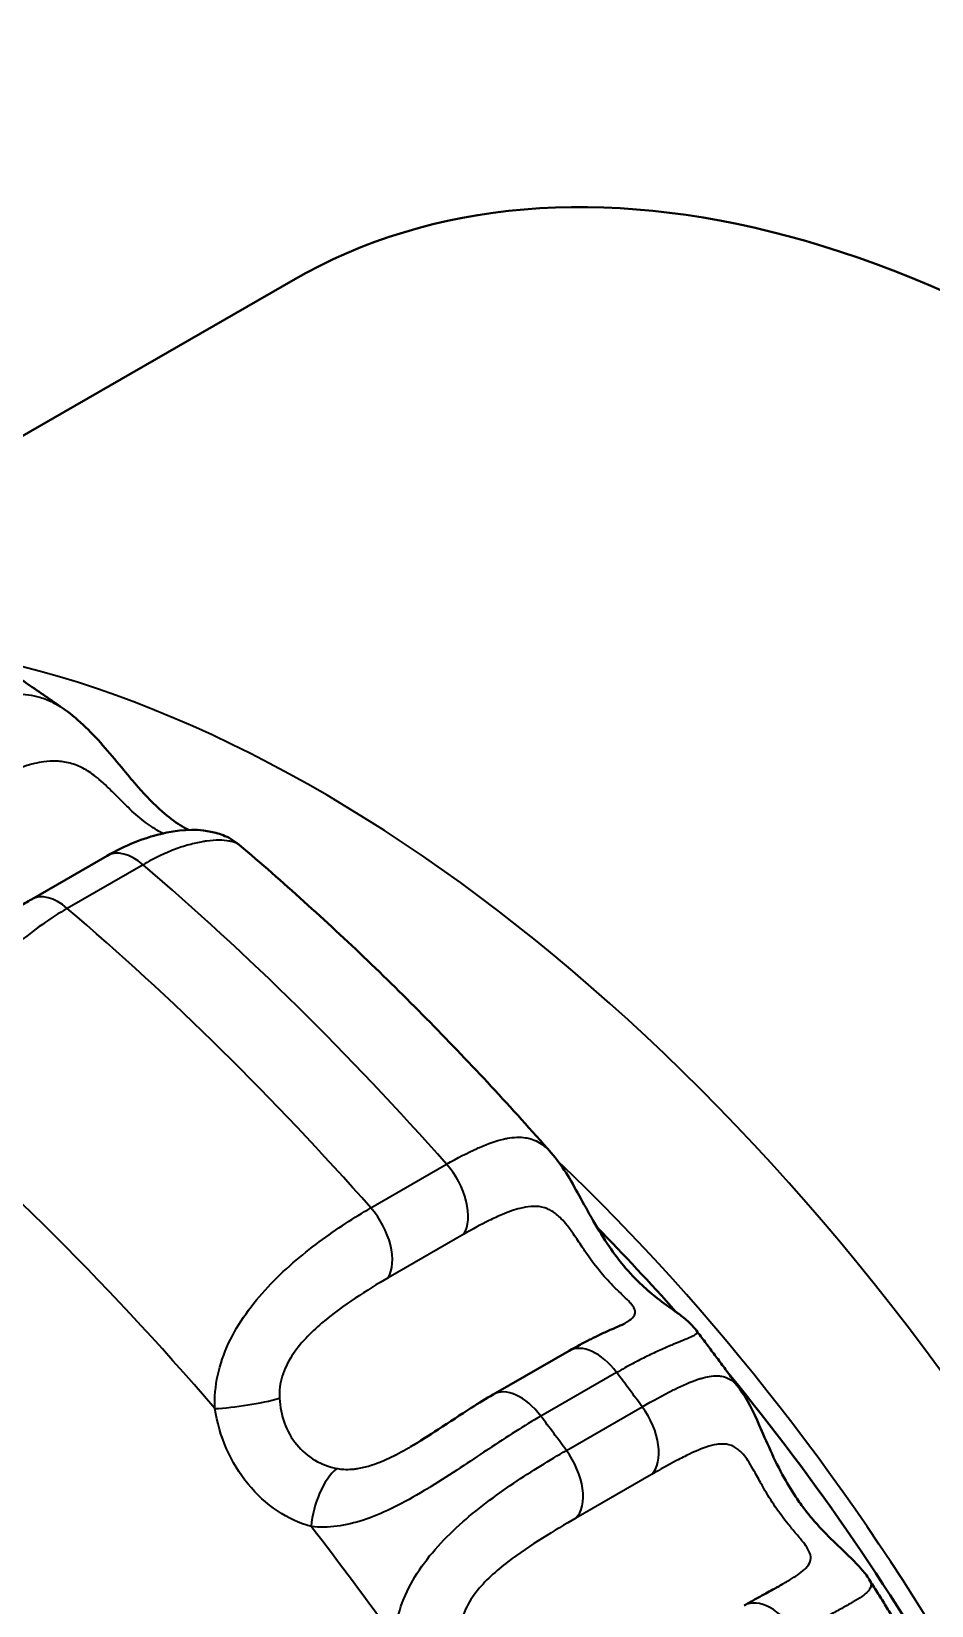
# Model space of a CAD drawing. Header units: millimetres. Extents: x 0 to 3364, y 0 to 2376.
# Drawn here: x 3005 to 3009.18, y 2026.99 to 2034.31 of the extents above; entities that cross this region are included whole.
import ezdxf

# ---------------------------------------------------------------- set-up
doc = ezdxf.new("R2010")
doc.units = ezdxf.units.MM
doc.header["$LTSCALE"] = 4
doc.layers.add('가시적인 것(ISO)', color=3, linetype='Continuous', lineweight=40, true_color=0x00ff00)
doc.layers.add('가시적인 좁은 것(ISO)', color=3, linetype='Continuous', lineweight=35, true_color=0x00ff00)

msp = doc.modelspace()

# ---------------------------------------------------------------- linework, layer by layer
at = {"layer": '가시적인 것(ISO)'}
for p, q in [((3006.2107, 2033.1507), (3003.9807, 2031.8666)), ((3004.995, 2030.2731), (3005.3472, 2030.4759)), ((3007.1408, 2027.9724), (3007.4929, 2028.1752))]:
    msp.add_line(p, q, dxfattribs=at)
for centre, major_axis, ratio, start_param, end_param in [((3009.8287, 2026.868), (3.618, -6.2827), 0.578093, 0, 3.141593), ((3005.472, 2030.2592), (-0.1248, 0.2166), 0.578093, 6.283058, 6.283185), ((3005.1198, 2030.0564), (-0.1248, 0.2166), 0.578093, 0, 0.000039), ((3005.975, 2024.6488), (-3.2936, 5.7194), 0.578093, 5.236486, 5.236498), ((3005.975, 2024.6488), (-3.2936, 5.7195), 0.578093, 5.053549, 5.138463), ((3025.4906, 2034.7259), (6.9015, -26.8608), 0.805647, 4.739896, 4.84954), ((3007.6177, 2027.9586), (-0.1248, 0.2166), 0.578093, 6.283144, 6.283185), ((3005.975, 2024.6488), (-3.2936, 5.7195), 0.578093, 4.400291, 4.994205)]:
    msp.add_ellipse(centre, major_axis=major_axis, ratio=ratio, start_param=start_param, end_param=end_param, dxfattribs=at)
for points, knots in [([(3005.1471, 2031.1565), (3005.1344, 2031.1654), (3005.1217, 2031.1743), (3005.0957, 2031.1925), (3005.0824, 2031.2018), (3005.0557, 2031.2202), (3005.0423, 2031.2294), (3005.0156, 2031.2478), (3005.0022, 2031.2569), (3004.9755, 2031.275), (3004.9621, 2031.2841), (3004.9487, 2031.2931)], [3.03037184, 3.03037184, 3.03037184, 3.03037184, 3.03583115, 3.03583115, 3.04156673, 3.04156673, 3.04730231, 3.04730231, 3.05303789, 3.05303789, 3.05877347, 3.05877347, 3.05877347, 3.05877347]), ([(3005.1491, 2031.1551), (3005.217, 2031.1072), (3005.278, 2031.045), (3005.3664, 2030.9431), (3005.3949, 2030.9085), (3005.446, 2030.8471), (3005.4686, 2030.8203), (3005.5276, 2030.7534), (3005.5657, 2030.7138), (3005.6314, 2030.6557), (3005.6602, 2030.6341), (3005.6997, 2030.609), (3005.7127, 2030.6017), (3005.7244, 2030.5958)], [0, 0, 0, 0, 0.0579787, 0.0579787, 0.08531, 0.08531, 0.1061413, 0.1061413, 0.1390884, 0.1390884, 0.1655744, 0.1655744, 0.1798895, 0.1798895, 0.1798895, 0.1798895]), ([(3005.3472, 2030.4759), (3005.43, 2030.5235), (3005.5147, 2030.5577), (3005.6747, 2030.5962), (3005.748, 2030.6022), (3005.8415, 2030.5855), (3005.8625, 2030.5801), (3005.8971, 2030.5664), (3005.9097, 2030.5604), (3005.9353, 2030.5456), (3005.9484, 2030.5365), (3005.9607, 2030.5261)], [0, 0, 0, 0, 0.0653405, 0.0653405, 0.1316615, 0.1316615, 0.1500385, 0.1500385, 0.1599422, 0.1599422, 0.1702808, 0.1702808, 0.1702808, 0.1702808]), ([(3007.4099, 2029.0953), (3007.3182, 2029.1999), (3007.2253, 2029.3029), (3007.0376, 2029.5052), (3006.9427, 2029.6045), (3006.7511, 2029.7995), (3006.6543, 2029.8951), (3006.4589, 2030.0823), (3006.3604, 2030.174), (3006.1617, 2030.3532), (3006.0616, 2030.4407), (3005.9607, 2030.5261)], [2.6871709, 2.6871709, 2.6871709, 2.6871709, 2.7320806, 2.7320806, 2.7769902, 2.7769902, 2.8218998, 2.8218998, 2.8668095, 2.8668095, 2.9117191, 2.9117191, 2.9117191, 2.9117191]), ([(3004.4269, 2029.8264), (3004.4432, 2029.8357), (3004.4612, 2029.8478), (3004.4983, 2029.875), (3004.5179, 2029.8907), (3004.5657, 2029.9307), (3004.5941, 2029.9561), (3004.6644, 2030.0191), (3004.7062, 2030.0572), (3004.8108, 2030.147), (3004.8746, 2030.1968), (3004.9575, 2030.2508), (3004.9763, 2030.2623), (3004.995, 2030.2731)], [0, 0, 0, 0, 0.0145413, 0.0145413, 0.0299149, 0.0299149, 0.052558, 0.052558, 0.0865697, 0.0865697, 0.1378764, 0.1378764, 0.1527408, 0.1527408, 0.1527408, 0.1527408]), ([(3007.4099, 2029.0953), (3007.4604, 2029.0377), (3007.4991, 2028.9708), (3007.581, 2028.8226), (3007.6269, 2028.7364), (3007.7012, 2028.6281), (3007.7234, 2028.5984), (3007.7743, 2028.5373), (3007.8038, 2028.5064), (3007.8387, 2028.4738), (3007.8457, 2028.4674), (3007.854, 2028.4601), (3007.8553, 2028.459), (3007.8604, 2028.4545), (3007.8643, 2028.4511), (3007.8796, 2028.4382), (3007.8908, 2028.4291), (3007.9328, 2028.3961), (3007.9604, 2028.3771), (3008.0009, 2028.348), (3008.0156, 2028.3373), (3008.0482, 2028.31), (3008.0671, 2028.2921), (3008.0846, 2028.2691)], [0, 0, 0, 0, 0.0568924, 0.0568924, 0.1135674, 0.1135674, 0.1358001, 0.1358001, 0.1634613, 0.1634613, 0.1704742, 0.1704742, 0.1717884, 0.1717884, 0.1757317, 0.1757317, 0.1875772, 0.1875772, 0.2223532, 0.2223532, 0.2423424, 0.2423424, 0.2630851, 0.2630851, 0.2630851, 0.2630851]), ([(3007.493, 2028.1752), (3007.5264, 2028.1945), (3007.559, 2028.212), (3007.5934, 2028.2293), (3007.5971, 2028.2312), (3007.6036, 2028.2345), (3007.6064, 2028.2358), (3007.6112, 2028.2382), (3007.6133, 2028.2392), (3007.6215, 2028.2432), (3007.6275, 2028.2461), (3007.6513, 2028.2575), (3007.6683, 2028.2653), (3007.7017, 2028.2803), (3007.7185, 2028.2875), (3007.7372, 2028.2958), (3007.7426, 2028.2982), (3007.7474, 2028.3005), (3007.7484, 2028.301), (3007.7486, 2028.3011), (3007.7486, 2028.3011), (3007.7486, 2028.3011)], [0, 0, 0, 0, 0.0272655, 0.0272655, 0.03062982, 0.03062982, 0.033153, 0.033153, 0.03504536, 0.03504536, 0.04072331, 0.04072331, 0.05778515, 0.05778515, 0.07731761, 0.07731761, 0.08801468, 0.08801468, 0.09374735, 0.09374735, 0.09419876, 0.09419876, 0.09419876, 0.09419876]), ([(3008.284, 2028.0013), (3008.2709, 2028.0193), (3008.2577, 2028.0373), (3008.2313, 2028.0732), (3008.2181, 2028.0912), (3008.1916, 2028.127), (3008.1783, 2028.1448), (3008.1516, 2028.1805), (3008.1383, 2028.1983), (3008.1115, 2028.2338), (3008.098, 2028.2515), (3008.0846, 2028.2692)], [2.53818669, 2.53818669, 2.53818669, 2.53818669, 2.54523805, 2.54523805, 2.55228942, 2.55228942, 2.55934078, 2.55934078, 2.56639215, 2.56639215, 2.57344351, 2.57344351, 2.57344351, 2.57344351]), ([(3006.755, 2027.729), (3006.7994, 2027.7545), (3006.843, 2027.7826), (3006.9377, 2027.8448), (3006.9891, 2027.8791), (3007.0735, 2027.9325), (3007.1075, 2027.9533), (3007.1408, 2027.9724)], [0, 0, 0, 0, 0.03075638, 0.03075638, 0.06939277, 0.06939277, 0.09654657, 0.09654657, 0.09654657, 0.09654657]), ([(3008.284, 2028.0013), (3008.3221, 2027.949), (3008.3486, 2027.8925), (3008.4089, 2027.7567), (3008.445, 2027.6694), (3008.5107, 2027.5517), (3008.5311, 2027.5184), (3008.5658, 2027.4678), (3008.5795, 2027.4491), (3008.5951, 2027.429), (3008.5968, 2027.4267), (3008.6039, 2027.4177), (3008.6093, 2027.4111), (3008.6308, 2027.385), (3008.647, 2027.3666), (3008.6947, 2027.3153), (3008.7253, 2027.2858), (3008.7884, 2027.226), (3008.8198, 2027.1976), (3008.8631, 2027.1474), (3008.8759, 2027.131), (3008.8877, 2027.1123)], [0, 0, 0, 0, 0.0496526, 0.0496526, 0.1080798, 0.1080798, 0.1310878, 0.1310878, 0.1452181, 0.1452181, 0.1470192, 0.1470192, 0.1524245, 0.1524245, 0.1686922, 0.1686922, 0.2008268, 0.2008268, 0.2413328, 0.2413328, 0.2584946, 0.2584946, 0.2584946, 0.2584946]), ([(3008.3065, 2026.9919), (3008.3137, 2026.996), (3008.3207, 2027), (3008.3329, 2027.007), (3008.3381, 2027.0099), (3008.3442, 2027.0133), (3008.3451, 2027.0138), (3008.3489, 2027.016), (3008.3518, 2027.0176), (3008.3631, 2027.0239), (3008.3714, 2027.0285), (3008.404, 2027.0465), (3008.4269, 2027.059), (3008.4609, 2027.0777), (3008.4736, 2027.0848), (3008.4839, 2027.0907)], [0, 0, 0, 0, 0.00593146, 0.00593146, 0.01037969, 0.01037969, 0.01121364, 0.01121364, 0.01371558, 0.01371558, 0.02122376, 0.02122376, 0.04382998, 0.04382998, 0.05986488, 0.05986488, 0.05986488, 0.05986488]), ([(3009.0681, 2026.8201), (3009.0563, 2026.8397), (3009.0444, 2026.8593), (3009.0206, 2026.8984), (3009.0087, 2026.918), (3008.9847, 2026.957), (3008.9726, 2026.9765), (3008.9485, 2027.0154), (3008.9364, 2027.0348), (3008.9121, 2027.0736), (3008.8999, 2027.093), (3008.8877, 2027.1123)], [2.38956143, 2.38956143, 2.38956143, 2.38956143, 2.39673895, 2.39673895, 2.40391648, 2.40391648, 2.411094, 2.411094, 2.41827153, 2.41827153, 2.42544905, 2.42544905, 2.42544905, 2.42544905])]:
    msp.add_open_spline(points, degree=3, knots=knots, dxfattribs=at)
for points in [[(3005.149, 2031.1551), (3005.149, 2031.1551), (3005.1491, 2031.1551), (3005.1491, 2031.1551)], [(3006.7549, 2027.7289), (3006.755, 2027.7289), (3006.755, 2027.729), (3006.755, 2027.729)], [(3008.4839, 2027.0907), (3008.4845, 2027.0911), (3008.4851, 2027.0914), (3008.4858, 2027.0918)]]:
    msp.add_open_spline(points, degree=3, dxfattribs=at)
at = {"layer": '가시적인 좁은 것(ISO)'}
for p, q in [((3005.5132, 2030.4342), (3005.161, 2030.2314)), ((3006.5717, 2028.8396), (3006.9238, 2029.0424)), ((3007.0042, 2028.7176), (3006.652, 2028.5148)), ((3007.7139, 2028.0746), (3007.3618, 2027.8718)), ((3007.4804, 2027.7126), (3007.8325, 2027.9154)), ((3007.8764, 2027.6009), (3007.5242, 2027.3981))]:
    msp.add_line(p, q, dxfattribs=at)
for centre, major_axis, ratio, start_param, end_param in [((3006.3285, 2024.8524), (-3.618, 6.2827), 0.578093, 3.622711, 5.861333), ((3005.472, 2030.2592), (-0.1248, 0.2166), 0.578093, 5.264404, 6.283058), ((3003.8646, 2023.4335), (-4.9903, 8.6658), 0.578093, 5.052292, 5.264404), ((3005.1198, 2030.0564), (-0.1248, 0.2166), 0.578093, 5.264404, 6.283185), ((3003.5124, 2023.2307), (-4.9903, 8.6658), 0.578093, 5.052292, 5.264404), ((3002.8444, 2022.846), (-4.6549, 8.0834), 0.578093, 5.027095, 5.289601), ((3005.975, 2024.6489), (-3.3684, 5.8494), 0.578093, 5.209573, 5.209577), ((3006.8474, 2028.9022), (0.1248, -0.2166), 0.578093, 0.307846, 1.910699), ((3005.975, 2024.6488), (-3.3685, 5.8494), 0.578093, 4.241071, 5.187199), ((3006.4952, 2028.6994), (0.1248, -0.2166), 0.578093, 0.307846, 1.910699), ((3007.6177, 2027.9586), (-0.1248, 0.2166), 0.578093, 4.924065, 6.283144), ((3003.8646, 2023.4335), (-4.9903, 8.6658), 0.578093, 4.903939, 4.924065), ((3005.9876, 2027.9586), (-0.247, -0.0386), 0.145236, 0.942635, 2.249816), ((3007.2655, 2027.7558), (-0.1248, 0.2166), 0.578093, 4.924065, 6.283198), ((3003.5124, 2023.2307), (-4.9903, 8.6658), 0.578093, 4.903939, 4.924065), ((3007.7333, 2027.8033), (0.1248, -0.2166), 0.578093, 0.159493, 1.762346), ((3007.3812, 2027.6005), (0.1248, -0.2166), 0.578093, 0.159493, 1.762346), ((3006.4312, 2027.4152), (-0.0668, -0.2409), 0.500835, 3.777661, 5.084842), ((3002.8444, 2022.846), (-4.6549, 8.0834), 0.578093, 4.878742, 4.949262), ((3008.4313, 2026.7752), (-0.1248, 0.2166), 0.578093, 4.775712, 6.283185)]:
    msp.add_ellipse(centre, major_axis=major_axis, ratio=ratio, start_param=start_param, end_param=end_param, dxfattribs=at)
for points, knots in [([(3004.6203, 2031.1269), (3004.6706, 2031.1558), (3004.7193, 2031.1786), (3004.7667, 2031.1953), (3004.7707, 2031.1967), (3004.7747, 2031.1981), (3004.7787, 2031.1994), (3004.8219, 2031.2137), (3004.8644, 2031.2226), (3004.9049, 2031.2255), (3004.9124, 2031.226), (3004.9199, 2031.2264), (3004.9272, 2031.2265), (3004.9634, 2031.227), (3004.9985, 2031.2225), (3005.0331, 2031.2124), (3005.0435, 2031.2094), (3005.0539, 2031.2058), (3005.0643, 2031.2017), (3005.0933, 2031.1901), (3005.1213, 2031.1747), (3005.149, 2031.1551)], [0, 0, 0, 0, 0.000420749, 0.000420749, 0.000420749, 0.000456315, 0.000456315, 0.000456315, 0.000841498, 0.000841498, 0.000841498, 0.000912616, 0.000912616, 0.000912616, 0.001262247, 0.001262247, 0.001262247, 0.001368007, 0.001368007, 0.001368007, 0.001664135, 0.001664135, 0.001664135, 0.001664135]), ([(3005.6058, 2030.5795), (3005.6053, 2030.5798), (3005.6049, 2030.58), (3005.6044, 2030.5802), (3005.5985, 2030.5833), (3005.5923, 2030.5867), (3005.5859, 2030.5903), (3005.5643, 2030.6026), (3005.5403, 2030.6184), (3005.5164, 2030.637), (3005.4924, 2030.6557), (3005.4678, 2030.6776), (3005.4435, 2030.7009), (3005.4364, 2030.7078), (3005.4293, 2030.7147), (3005.4223, 2030.7218), (3005.4048, 2030.7391), (3005.3873, 2030.757), (3005.3697, 2030.7745), (3005.3558, 2030.7883), (3005.3418, 2030.8018), (3005.3279, 2030.8144), (3005.316, 2030.8251), (3005.3041, 2030.8352), (3005.2922, 2030.8445), (3005.2726, 2030.8597), (3005.2532, 2030.8724), (3005.2339, 2030.8825), (3005.2249, 2030.8872), (3005.2161, 2030.8913), (3005.2072, 2030.8949), (3005.185, 2030.9039), (3005.1635, 2030.9095), (3005.1421, 2030.9125), (3005.1322, 2030.9139), (3005.1224, 2030.9148), (3005.1125, 2030.9152), (3005.0922, 2030.9161), (3005.0721, 2030.9149), (3005.052, 2030.9122), (3005.0376, 2030.9102), (3005.0232, 2030.9075), (3005.0088, 2030.9041), (3004.9933, 2030.9005), (3004.9776, 2030.896), (3004.9619, 2030.8909), (3004.9401, 2030.8838), (3004.918, 2030.8753), (3004.8959, 2030.8658), (3004.8566, 2030.8489), (3004.817, 2030.8287), (3004.7765, 2030.8054)], [0.001872274, 0.001872274, 0.001872274, 0.001872274, 0.001876825, 0.001876825, 0.001876825, 0.001937842, 0.001937842, 0.001937842, 0.002144943, 0.002144943, 0.002144943, 0.002352493, 0.002352493, 0.002352493, 0.002413061, 0.002413061, 0.002413061, 0.002562512, 0.002562512, 0.002562512, 0.002681179, 0.002681179, 0.002681179, 0.002782454, 0.002782454, 0.002782454, 0.002949297, 0.002949297, 0.002949297, 0.003026246, 0.003026246, 0.003026246, 0.003217414, 0.003217414, 0.003217414, 0.003304937, 0.003304937, 0.003304937, 0.003485532, 0.003485532, 0.003485532, 0.00361485, 0.00361485, 0.00361485, 0.00375365, 0.00375365, 0.00375365, 0.003946637, 0.003946637, 0.003946637, 0.004289886, 0.004289886, 0.004289886, 0.004289886]), ([(3005.9607, 2030.5261), (3005.9592, 2030.5273), (3005.9576, 2030.5285), (3005.9558, 2030.5297), (3005.9493, 2030.5338), (3005.9407, 2030.5375), (3005.93, 2030.5405), (3005.9247, 2030.5419), (3005.9189, 2030.5432), (3005.9127, 2030.5443), (3005.8854, 2030.5489), (3005.8501, 2030.5493), (3005.8087, 2030.5437), (3005.8022, 2030.5429), (3005.7956, 2030.5419), (3005.7888, 2030.5407), (3005.769, 2030.5373), (3005.7482, 2030.5326), (3005.7266, 2030.5266), (3005.7157, 2030.5236), (3005.7047, 2030.5202), (3005.6935, 2030.5165), (3005.6823, 2030.5129), (3005.6708, 2030.5088), (3005.6592, 2030.5044), (3005.636, 2030.4956), (3005.6121, 2030.4853), (3005.5877, 2030.4736), (3005.5633, 2030.4619), (3005.5384, 2030.4487), (3005.5132, 2030.4342)], [0.004990197, 0.004990197, 0.004990197, 0.004990197, 0.005048988, 0.005048988, 0.005048988, 0.005259363, 0.005259363, 0.005259363, 0.005364122, 0.005364122, 0.005364122, 0.005819028, 0.005819028, 0.005819028, 0.005890486, 0.005890486, 0.005890486, 0.006100861, 0.006100861, 0.006100861, 0.006206048, 0.006206048, 0.006206048, 0.006311235, 0.006311235, 0.006311235, 0.00652161, 0.00652161, 0.00652161, 0.006731984, 0.006731984, 0.006731984, 0.006731984]), ([(3005.161, 2030.2314), (3005.0844, 2030.1873), (3005.0075, 2030.1319), (3004.9288, 2030.0666), (3004.9266, 2030.0648), (3004.9245, 2030.063), (3004.9223, 2030.0612), (3004.8851, 2030.0301), (3004.8484, 2029.9976), (3004.8116, 2029.9641), (3004.7726, 2029.9287), (3004.7337, 2029.8921), (3004.6944, 2029.8551), (3004.6902, 2029.8512), (3004.686, 2029.8472), (3004.6818, 2029.8432), (3004.6416, 2029.8054), (3004.6018, 2029.7681), (3004.5619, 2029.7324), (3004.5276, 2029.7018), (3004.4928, 2029.6719), (3004.4583, 2029.6448), (3004.4534, 2029.641), (3004.4484, 2029.6371), (3004.4435, 2029.6334), (3004.4386, 2029.6296), (3004.4336, 2029.6259), (3004.4287, 2029.6223), (3004.3598, 2029.5713), (3004.29, 2029.531), (3004.2201, 2029.512)], [0, 0, 0, 0, 0.000641191, 0.000641191, 0.000641191, 0.00065882, 0.00065882, 0.00065882, 0.000961786, 0.000961786, 0.000961786, 0.001282382, 0.001282382, 0.001282382, 0.001316763, 0.001316763, 0.001316763, 0.001643352, 0.001643352, 0.001643352, 0.001923573, 0.001923573, 0.001923573, 0.001963585, 0.001963585, 0.001963585, 0.002003722, 0.002003722, 0.002003722, 0.002564764, 0.002564764, 0.002564764, 0.002564764]), ([(3006.9238, 2029.0424), (3006.9741, 2029.0714), (3007.0211, 2029.0958), (3007.0651, 2029.1156), (3007.0688, 2029.1172), (3007.0725, 2029.1189), (3007.0762, 2029.1205), (3007.116, 2029.1378), (3007.1536, 2029.1511), (3007.188, 2029.1591), (3007.1944, 2029.1606), (3007.2006, 2029.1619), (3007.2068, 2029.163), (3007.2369, 2029.1685), (3007.2649, 2029.1697), (3007.2911, 2029.1655), (3007.299, 2029.1643), (3007.3068, 2029.1625), (3007.3144, 2029.1603), (3007.3371, 2029.1536), (3007.3579, 2029.1425), (3007.3778, 2029.1264), (3007.3863, 2029.1196), (3007.3946, 2029.1118), (3007.4028, 2029.1031), (3007.4052, 2029.1006), (3007.4076, 2029.098), (3007.4099, 2029.0953)], [0, 0, 0, 0, 0.000420749, 0.000420749, 0.000420749, 0.000456315, 0.000456315, 0.000456315, 0.000841498, 0.000841498, 0.000841498, 0.000912616, 0.000912616, 0.000912616, 0.001262247, 0.001262247, 0.001262247, 0.001368007, 0.001368007, 0.001368007, 0.001682996, 0.001682996, 0.001682996, 0.001817418, 0.001817418, 0.001817418, 0.001856486, 0.001856486, 0.001856486, 0.001856486]), ([(3005.8469, 2027.9069), (3005.8449, 2027.9588), (3005.8496, 2028.0114), (3005.8717, 2028.1132), (3005.8888, 2028.1623), (3005.9558, 2028.306), (3006.0206, 2028.3939), (3006.1674, 2028.5508), (3006.2499, 2028.6206), (3006.4131, 2028.7424), (3006.4952, 2028.7956), (3006.5717, 2028.8396)], [0.004174723, 0.004174723, 0.004174723, 0.004174723, 0.004494381, 0.004494381, 0.004814039, 0.004814039, 0.005453354, 0.005453354, 0.006092669, 0.006092669, 0.006731984, 0.006731984, 0.006731984, 0.006731984]), ([(3007.7478, 2028.3007), (3007.7512, 2028.3027), (3007.7546, 2028.3047), (3007.7578, 2028.3067), (3007.7635, 2028.3102), (3007.7687, 2028.3137), (3007.7734, 2028.3171), (3007.784, 2028.3249), (3007.7921, 2028.3326), (3007.7967, 2028.3409), (3007.7984, 2028.3442), (3007.7996, 2028.3475), (3007.8002, 2028.3509), (3007.8015, 2028.3586), (3007.7996, 2028.3669), (3007.794, 2028.3764), (3007.7907, 2028.382), (3007.7862, 2028.388), (3007.7806, 2028.3946), (3007.7738, 2028.4024), (3007.7653, 2028.411), (3007.7556, 2028.4205), (3007.7436, 2028.4322), (3007.7296, 2028.4454), (3007.715, 2028.4597), (3007.709, 2028.4656), (3007.7028, 2028.4717), (3007.6966, 2028.478), (3007.6756, 2028.4994), (3007.6533, 2028.5238), (3007.6322, 2028.5497), (3007.6109, 2028.5758), (3007.5902, 2028.604), (3007.5707, 2028.6324), (3007.565, 2028.6407), (3007.5594, 2028.649), (3007.5539, 2028.6572), (3007.5402, 2028.6776), (3007.5269, 2028.6979), (3007.5138, 2028.7169), (3007.5034, 2028.732), (3007.4932, 2028.7462), (3007.4829, 2028.7592), (3007.4742, 2028.7702), (3007.4655, 2028.7804), (3007.4567, 2028.7894), (3007.4422, 2028.8043), (3007.4278, 2028.816), (3007.4131, 2028.8247), (3007.4063, 2028.8287), (3007.3994, 2028.8322), (3007.3925, 2028.835), (3007.3753, 2028.8421), (3007.3581, 2028.8456), (3007.3405, 2028.8465), (3007.3325, 2028.8469), (3007.3243, 2028.8468), (3007.316, 2028.8462), (3007.2989, 2028.8451), (3007.2817, 2028.842), (3007.264, 2028.8374), (3007.2514, 2028.8342), (3007.2386, 2028.8303), (3007.2256, 2028.8257), (3007.2117, 2028.8209), (3007.1974, 2028.8153), (3007.1829, 2028.8091), (3007.1627, 2028.8006), (3007.142, 2028.7909), (3007.1209, 2028.7805), (3007.0834, 2028.7619), (3007.0447, 2028.7409), (3007.0042, 2028.7176)], [0.000937971, 0.000937971, 0.000937971, 0.000937971, 0.000986832, 0.000986832, 0.000986832, 0.001072471, 0.001072471, 0.001072471, 0.001265369, 0.001265369, 0.001265369, 0.001340589, 0.001340589, 0.001340589, 0.001509309, 0.001509309, 0.001509309, 0.001608707, 0.001608707, 0.001608707, 0.001728427, 0.001728427, 0.001728427, 0.001876825, 0.001876825, 0.001876825, 0.001937842, 0.001937842, 0.001937842, 0.002144943, 0.002144943, 0.002144943, 0.002352493, 0.002352493, 0.002352493, 0.002413061, 0.002413061, 0.002413061, 0.002562512, 0.002562512, 0.002562512, 0.002681179, 0.002681179, 0.002681179, 0.002782454, 0.002782454, 0.002782454, 0.002949297, 0.002949297, 0.002949297, 0.003026246, 0.003026246, 0.003026246, 0.003217414, 0.003217414, 0.003217414, 0.003304937, 0.003304937, 0.003304937, 0.003485532, 0.003485532, 0.003485532, 0.00361485, 0.00361485, 0.00361485, 0.00375365, 0.00375365, 0.00375365, 0.003946637, 0.003946637, 0.003946637, 0.004289886, 0.004289886, 0.004289886, 0.004289886]), ([(3006.652, 2028.5148), (3006.6026, 2028.4863), (3006.5511, 2028.4548), (3006.4991, 2028.42), (3006.447, 2028.3853), (3006.3938, 2028.347), (3006.3429, 2028.3034), (3006.292, 2028.2598), (3006.2427, 2028.2105), (3006.2048, 2028.1519), (3006.1859, 2028.1226), (3006.1702, 2028.0911), (3006.16, 2028.058), (3006.1498, 2028.0249), (3006.1452, 2027.9895), (3006.1471, 2027.9549)], [0, 0, 0, 0, 0.000419288, 0.000419288, 0.000419288, 0.000838576, 0.000838576, 0.000838576, 0.001257865, 0.001257865, 0.001257865, 0.001467509, 0.001467509, 0.001467509, 0.001677153, 0.001677153, 0.001677153, 0.001677153]), ([(3008.0846, 2028.2691), (3008.0855, 2028.268), (3008.0862, 2028.2668), (3008.0866, 2028.2657), (3008.0876, 2028.2633), (3008.0876, 2028.261), (3008.0866, 2028.2588), (3008.0851, 2028.2553), (3008.0813, 2028.2518), (3008.0753, 2028.2481), (3008.0724, 2028.2463), (3008.0689, 2028.2444), (3008.0649, 2028.2423), (3008.0474, 2028.2336), (3008.0209, 2028.2233), (3007.9867, 2028.2092), (3007.9814, 2028.207), (3007.9759, 2028.2047), (3007.9702, 2028.2023), (3007.9535, 2028.1953), (3007.9355, 2028.1875), (3007.9162, 2028.1788), (3007.9066, 2028.1745), (3007.8967, 2028.1699), (3007.8865, 2028.1651), (3007.8763, 2028.1604), (3007.8658, 2028.1553), (3007.855, 2028.15), (3007.8334, 2028.1395), (3007.8107, 2028.1279), (3007.7872, 2028.1153), (3007.7636, 2028.1027), (3007.7391, 2028.0891), (3007.7139, 2028.0746)], [0.004851211, 0.004851211, 0.004851211, 0.004851211, 0.004914142, 0.004914142, 0.004914142, 0.005048988, 0.005048988, 0.005048988, 0.005259363, 0.005259363, 0.005259363, 0.005364122, 0.005364122, 0.005364122, 0.005819028, 0.005819028, 0.005819028, 0.005890486, 0.005890486, 0.005890486, 0.006100861, 0.006100861, 0.006100861, 0.006206048, 0.006206048, 0.006206048, 0.006311235, 0.006311235, 0.006311235, 0.00652161, 0.00652161, 0.00652161, 0.006731984, 0.006731984, 0.006731984, 0.006731984]), ([(3007.8325, 2027.9154), (3007.8828, 2027.9443), (3007.9291, 2027.9696), (3007.9717, 2027.991), (3007.9754, 2027.9928), (3007.9789, 2027.9946), (3007.9825, 2027.9964), (3008.021, 2028.0154), (3008.0567, 2028.031), (3008.0886, 2028.0419), (3008.0945, 2028.0439), (3008.1003, 2028.0458), (3008.1059, 2028.0474), (3008.1337, 2028.0557), (3008.1587, 2028.06), (3008.1815, 2028.0594), (3008.1884, 2028.0592), (3008.1951, 2028.0585), (3008.2015, 2028.0574), (3008.2209, 2028.054), (3008.238, 2028.0463), (3008.2537, 2028.0338), (3008.2605, 2028.0284), (3008.267, 2028.0221), (3008.2733, 2028.0149), (3008.2769, 2028.0107), (3008.2805, 2028.0062), (3008.284, 2028.0013)], [0, 0, 0, 0, 0.000420749, 0.000420749, 0.000420749, 0.000456315, 0.000456315, 0.000456315, 0.000841498, 0.000841498, 0.000841498, 0.000912616, 0.000912616, 0.000912616, 0.001262247, 0.001262247, 0.001262247, 0.001368007, 0.001368007, 0.001368007, 0.001682996, 0.001682996, 0.001682996, 0.001817418, 0.001817418, 0.001817418, 0.001895511, 0.001895511, 0.001895511, 0.001895511]), ([(3006.1471, 2027.9549), (3006.1513, 2027.8762), (3006.1787, 2027.7989), (3006.2272, 2027.7396), (3006.2757, 2027.6803), (3006.3423, 2027.6422), (3006.4132, 2027.6289)], [0, 0, 0, 0, 0.0004694766, 0.0004694766, 0.0004694766, 0.0009391665, 0.0009391665, 0.0009391665, 0.0009391665]), ([(3006.2945, 2027.3587), (3006.2399, 2027.3738), (3006.1875, 2027.3982), (3006.1374, 2027.4319), (3006.0874, 2027.4655), (3006.0417, 2027.5071), (3006.0015, 2027.5563), (3005.9211, 2027.6547), (3005.867, 2027.7788), (3005.8469, 2027.9069)], [0, 0, 0, 0, 0.000387646, 0.000387646, 0.000387646, 0.000775291, 0.000775291, 0.000775291, 0.001550582, 0.001550582, 0.001550582, 0.001550582]), ([(3007.3618, 2027.8718), (3007.2851, 2027.8277), (3007.2044, 2027.7761), (3007.1182, 2027.7191), (3007.1159, 2027.7175), (3007.1135, 2027.7159), (3007.1111, 2027.7144), (3007.0703, 2027.6873), (3007.0292, 2027.6597), (3006.9875, 2027.6321), (3006.9433, 2027.6029), (3006.8984, 2027.5738), (3006.8525, 2027.5454), (3006.8475, 2027.5424), (3006.8426, 2027.5394), (3006.8376, 2027.5363), (3006.7906, 2027.5077), (3006.7435, 2027.4806), (3006.696, 2027.4564), (3006.6552, 2027.4357), (3006.6136, 2027.4168), (3006.5725, 2027.4014), (3006.5666, 2027.3992), (3006.5608, 2027.397), (3006.5549, 2027.395), (3006.549, 2027.3929), (3006.5432, 2027.3909), (3006.5373, 2027.389), (3006.4554, 2027.3622), (3006.3731, 2027.3495), (3006.2945, 2027.3587)], [0, 0, 0, 0, 0.000641191, 0.000641191, 0.000641191, 0.00065882, 0.00065882, 0.00065882, 0.000961786, 0.000961786, 0.000961786, 0.001282382, 0.001282382, 0.001282382, 0.001316763, 0.001316763, 0.001316763, 0.001643352, 0.001643352, 0.001643352, 0.001923573, 0.001923573, 0.001923573, 0.001963585, 0.001963585, 0.001963585, 0.002003722, 0.002003722, 0.002003722, 0.002564764, 0.002564764, 0.002564764, 0.002564764]), ([(3006.4132, 2027.6289), (3006.421, 2027.6274), (3006.429, 2027.6263), (3006.437, 2027.6256), (3006.4491, 2027.6245), (3006.4613, 2027.6243), (3006.4737, 2027.6248), (3006.4799, 2027.625), (3006.4861, 2027.6255), (3006.4923, 2027.6261), (3006.4954, 2027.6264), (3006.4985, 2027.6268), (3006.5016, 2027.6272), (3006.5047, 2027.6276), (3006.5078, 2027.6281), (3006.5109, 2027.6286), (3006.5299, 2027.6316), (3006.5491, 2027.6362), (3006.5681, 2027.642), (3006.5819, 2027.6463), (3006.5959, 2027.6512), (3006.6096, 2027.6566), (3006.6252, 2027.6628), (3006.6407, 2027.6695), (3006.6557, 2027.6765), (3006.6869, 2027.6912), (3006.7172, 2027.7074), (3006.7469, 2027.7244), (3006.7496, 2027.7259), (3006.7523, 2027.7274), (3006.7549, 2027.7289)], [0.0026102224, 0.0026102224, 0.0026102224, 0.0026102224, 0.0026627119, 0.0026627119, 0.0026627119, 0.0027414461, 0.0027414461, 0.0027414461, 0.0027808132, 0.0027808132, 0.0027808132, 0.0028004968, 0.0028004968, 0.0028004968, 0.0028201803, 0.0028201803, 0.0028201803, 0.0029414562, 0.0029414562, 0.0029414562, 0.0030301383, 0.0030301383, 0.0030301383, 0.0031306645, 0.0031306645, 0.0031306645, 0.0033386198, 0.0033386198, 0.0033386198, 0.0033572752, 0.0033572752, 0.0033572752, 0.0033572752]), ([(3008.4858, 2027.0918), (3008.4935, 2027.0962), (3008.501, 2027.1006), (3008.5083, 2027.105), (3008.5357, 2027.1213), (3008.5597, 2027.1366), (3008.5787, 2027.1524), (3008.5839, 2027.1568), (3008.5887, 2027.1612), (3008.593, 2027.1656), (3008.6026, 2027.1756), (3008.6097, 2027.1858), (3008.6132, 2027.197), (3008.6146, 2027.2013), (3008.6154, 2027.2058), (3008.6156, 2027.2104), (3008.616, 2027.2208), (3008.6134, 2027.2321), (3008.6073, 2027.2447), (3008.6037, 2027.2522), (3008.5989, 2027.2601), (3008.593, 2027.2685), (3008.586, 2027.2787), (3008.5775, 2027.2896), (3008.5679, 2027.3013), (3008.5559, 2027.3159), (3008.5423, 2027.3318), (3008.5283, 2027.3487), (3008.5225, 2027.3556), (3008.5166, 2027.3627), (3008.5108, 2027.37), (3008.4908, 2027.3947), (3008.4702, 2027.422), (3008.451, 2027.4503), (3008.4318, 2027.4787), (3008.4135, 2027.5087), (3008.3967, 2027.5382), (3008.3918, 2027.5468), (3008.387, 2027.5554), (3008.3824, 2027.5638), (3008.3708, 2027.5847), (3008.3597, 2027.6052), (3008.3489, 2027.6241), (3008.3403, 2027.6392), (3008.3318, 2027.6532), (3008.3234, 2027.6657), (3008.3162, 2027.6764), (3008.309, 2027.686), (3008.3017, 2027.6945), (3008.2897, 2027.7084), (3008.2775, 2027.719), (3008.2648, 2027.7265), (3008.259, 2027.73), (3008.2531, 2027.7328), (3008.2471, 2027.7351), (3008.232, 2027.7408), (3008.2167, 2027.7428), (3008.2008, 2027.7423), (3008.1935, 2027.7421), (3008.186, 2027.7414), (3008.1784, 2027.7402), (3008.1627, 2027.7378), (3008.1466, 2027.7335), (3008.13, 2027.728), (3008.1181, 2027.724), (3008.1059, 2027.7193), (3008.0935, 2027.7141), (3008.0802, 2027.7086), (3008.0665, 2027.7024), (3008.0524, 2027.6957), (3008.0329, 2027.6864), (3008.0127, 2027.6761), (3007.992, 2027.6651), (3007.9552, 2027.6457), (3007.9168, 2027.6242), (3007.8764, 2027.6009)], [0.000594079, 0.000594079, 0.000594079, 0.000594079, 0.000676587, 0.000676587, 0.000676587, 0.000986832, 0.000986832, 0.000986832, 0.001072471, 0.001072471, 0.001072471, 0.001265369, 0.001265369, 0.001265369, 0.001340589, 0.001340589, 0.001340589, 0.001509309, 0.001509309, 0.001509309, 0.001608707, 0.001608707, 0.001608707, 0.001728427, 0.001728427, 0.001728427, 0.001876825, 0.001876825, 0.001876825, 0.001937842, 0.001937842, 0.001937842, 0.002144943, 0.002144943, 0.002144943, 0.002352493, 0.002352493, 0.002352493, 0.002413061, 0.002413061, 0.002413061, 0.002562512, 0.002562512, 0.002562512, 0.002681179, 0.002681179, 0.002681179, 0.002782454, 0.002782454, 0.002782454, 0.002949297, 0.002949297, 0.002949297, 0.003026246, 0.003026246, 0.003026246, 0.003217414, 0.003217414, 0.003217414, 0.003304937, 0.003304937, 0.003304937, 0.003485532, 0.003485532, 0.003485532, 0.00361485, 0.00361485, 0.00361485, 0.00375365, 0.00375365, 0.00375365, 0.003946637, 0.003946637, 0.003946637, 0.004289886, 0.004289886, 0.004289886, 0.004289886]), ([(3006.682, 2026.8383), (3006.6852, 2026.8886), (3006.6954, 2026.9388), (3006.7279, 2027.0351), (3006.7499, 2027.081), (3006.831, 2027.2145), (3006.9039, 2027.2949), (3007.0635, 2027.4389), (3007.1507, 2027.5031), (3007.3202, 2027.6174), (3007.4039, 2027.6685), (3007.4804, 2027.7126)], [0.004174723, 0.004174723, 0.004174723, 0.004174723, 0.004494381, 0.004494381, 0.004814039, 0.004814039, 0.005453354, 0.005453354, 0.006092669, 0.006092669, 0.006731984, 0.006731984, 0.006731984, 0.006731984]), ([(3007.5242, 2027.3981), (3007.4748, 2027.3696), (3007.4228, 2027.3388), (3007.3696, 2027.3053), (3007.3165, 2027.2719), (3007.2616, 2027.2356), (3007.2082, 2027.1946), (3007.1548, 2027.1535), (3007.102, 2027.1074), (3007.0594, 2027.0519), (3007.0381, 2027.0242), (3007.0198, 2026.9943), (3007.0067, 2026.9625), (3006.9935, 2026.9307), (3006.9856, 2026.8962), (3006.9843, 2026.862)], [0, 0, 0, 0, 0.000419288, 0.000419288, 0.000419288, 0.000838576, 0.000838576, 0.000838576, 0.001257865, 0.001257865, 0.001257865, 0.001467509, 0.001467509, 0.001467509, 0.001677153, 0.001677153, 0.001677153, 0.001677153]), ([(3008.8877, 2027.1123), (3008.8897, 2027.1091), (3008.8914, 2027.1059), (3008.8926, 2027.1029), (3008.8946, 2027.098), (3008.8957, 2027.0933), (3008.8958, 2027.0888), (3008.8959, 2027.0817), (3008.8938, 2027.0748), (3008.8894, 2027.0679), (3008.8873, 2027.0645), (3008.8846, 2027.061), (3008.8814, 2027.0575), (3008.8674, 2027.0424), (3008.8441, 2027.0267), (3008.8126, 2027.0084), (3008.8077, 2027.0055), (3008.8026, 2027.0025), (3008.7973, 2026.9995), (3008.7818, 2026.9906), (3008.7648, 2026.9813), (3008.7465, 2026.9712), (3008.7373, 2026.9662), (3008.7278, 2026.9611), (3008.718, 2026.9557), (3008.7082, 2026.9503), (3008.698, 2026.9448), (3008.6875, 2026.9391), (3008.6666, 2026.9276), (3008.6444, 2026.9153), (3008.6211, 2026.9023), (3008.5979, 2026.8892), (3008.5736, 2026.8754), (3008.5484, 2026.8609)], [0.004829826, 0.004829826, 0.004829826, 0.004829826, 0.004914142, 0.004914142, 0.004914142, 0.005048988, 0.005048988, 0.005048988, 0.005259363, 0.005259363, 0.005259363, 0.005364122, 0.005364122, 0.005364122, 0.005819028, 0.005819028, 0.005819028, 0.005890486, 0.005890486, 0.005890486, 0.006100861, 0.006100861, 0.006100861, 0.006206048, 0.006206048, 0.006206048, 0.006311235, 0.006311235, 0.006311235, 0.00652161, 0.00652161, 0.00652161, 0.006731984, 0.006731984, 0.006731984, 0.006731984])]:
    msp.add_open_spline(points, degree=3, knots=knots, dxfattribs=at)

doc.saveas('drawing.dxf')
